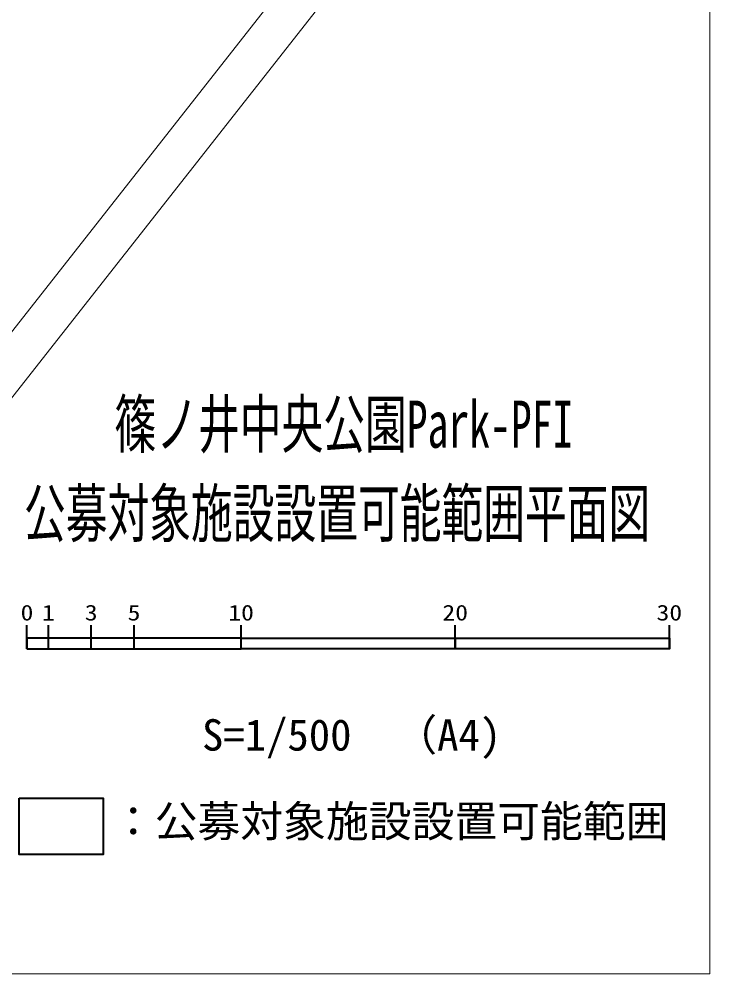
# Model space of a CAD drawing. Units: millimetres, scale not verified. Extents: x -107452 to -15605, y -69331 to 60056.
# Drawn here: x -47867 to -15605, y -69331 to -24748 of the extents above; entities that cross this region are included whole.
import ezdxf
from ezdxf.enums import TextEntityAlignment as Align

# ---------------------------------------------------------------- set-up
doc = ezdxf.new("R2010")
doc.units = ezdxf.units.MM
doc.header["$LTSCALE"] = 1000
doc.linetypes.add('USER1', pattern=[12.6, 8.4, -4.2])
for name, color, linetype, lineweight in [('0-0_0', 7, 'Continuous', 18), ('0-6_現況図_全図面_', 7, 'Continuous', 18), ('0-7', 7, 'Continuous', 40), ('8-7', 7, 'Continuous', 40)]:
    doc.layers.add(name, color=color, linetype=linetype, lineweight=lineweight)
doc.styles.add('ＭＳ ゴシック', font='')
doc.styles.get('ＭＳ ゴシック').set_extended_font_data('MS Gothic')

msp = doc.modelspace()

# ---------------------------------------------------------------- linework, layer by layer
at = {"layer": '0-0_0'}
msp.add_lwpolyline([(-15605, 60056), (-15605, -69331), (-30762, -69331), (-107452, -69331)], dxfattribs=at)
at = {"layer": '0-6_現況図_全図面_', "linetype": 'USER1'}
msp.add_line((-62231, -43404), (-47256, -24332), dxfattribs=at)
at = {"layer": '0-6_現況図_全図面_'}
for p, q in [((-36401, -24332), (-60604, -55105)), ((-60604, -58183), (-33984, -24332))]:
    msp.add_line(p, q, dxfattribs=at)
at = {"layer": '0-7'}
for p, q in [((-47498, -54151), (-47498, -53050)), ((-46498, -54151), (-46498, -53050)), ((-44498, -54151), (-44498, -53050)), ((-42498, -54151), (-42498, -53050)), ((-37498, -54151), (-37498, -53050)), ((-27498, -54151), (-27498, -53050)), ((-17498, -54151), (-17498, -53050))]:
    msp.add_line(p, q, dxfattribs=at)
for points in [[(-47498, -54151), (-37498, -54151), (-37498, -53651), (-47498, -53651)], [(-37498, -53651), (-27498, -53651), (-27498, -54151), (-37498, -54151)], [(-27498, -53651), (-17498, -53651), (-17498, -54151), (-27498, -54151)]]:
    msp.add_lwpolyline(points, close=True, dxfattribs=at)
at = {"layer": '8-7', "color": 6}
msp.add_lwpolyline([(-47864, -61121), (-43939, -61121), (-43939, -63751), (-47864, -63751)], close=True, dxfattribs=at)

# ---------------------------------------------------------------- texts
at = {"layer": '0-7', "style": 'ＭＳ ゴシック', "width": 0.65}
for s, p in [('篠ノ井中央公園Park-PFI', (-43410, -45420)), ('公募対象施設設置可能範囲平面図', (-47638, -49583))]:
    msp.add_text(s, height=2199, dxfattribs=at).set_placement(p, align=Align.BOTTOM_LEFT)
at = {"layer": '0-7', "style": 'ＭＳ ゴシック'}
for s, p in [('S=1/500\u3000（A4)', (-39324, -59345)), ('：公募対象施設設置可能範囲', (-43535, -63376))]:
    msp.add_text(s, height=1466, dxfattribs=at).set_placement(p, align=Align.BOTTOM_LEFT)
at = {"layer": '8-7', "style": 'ＭＳ ゴシック', "width": 1.2}
for s, height, p in [('0', 733, (-47798, -53050)), ('1', 733, (-46798, -53050)), ('3', 733, (-44798, -53050)), ('5', 733, (-42798, -53050)), ('10', 733.1, (-38098, -53050)), ('20', 733.1, (-28098, -53050)), ('30', 733.1, (-18098, -53050))]:
    msp.add_text(s, height=height, dxfattribs=at).set_placement(p, align=Align.BOTTOM_LEFT)

doc.saveas('drawing.dxf')
